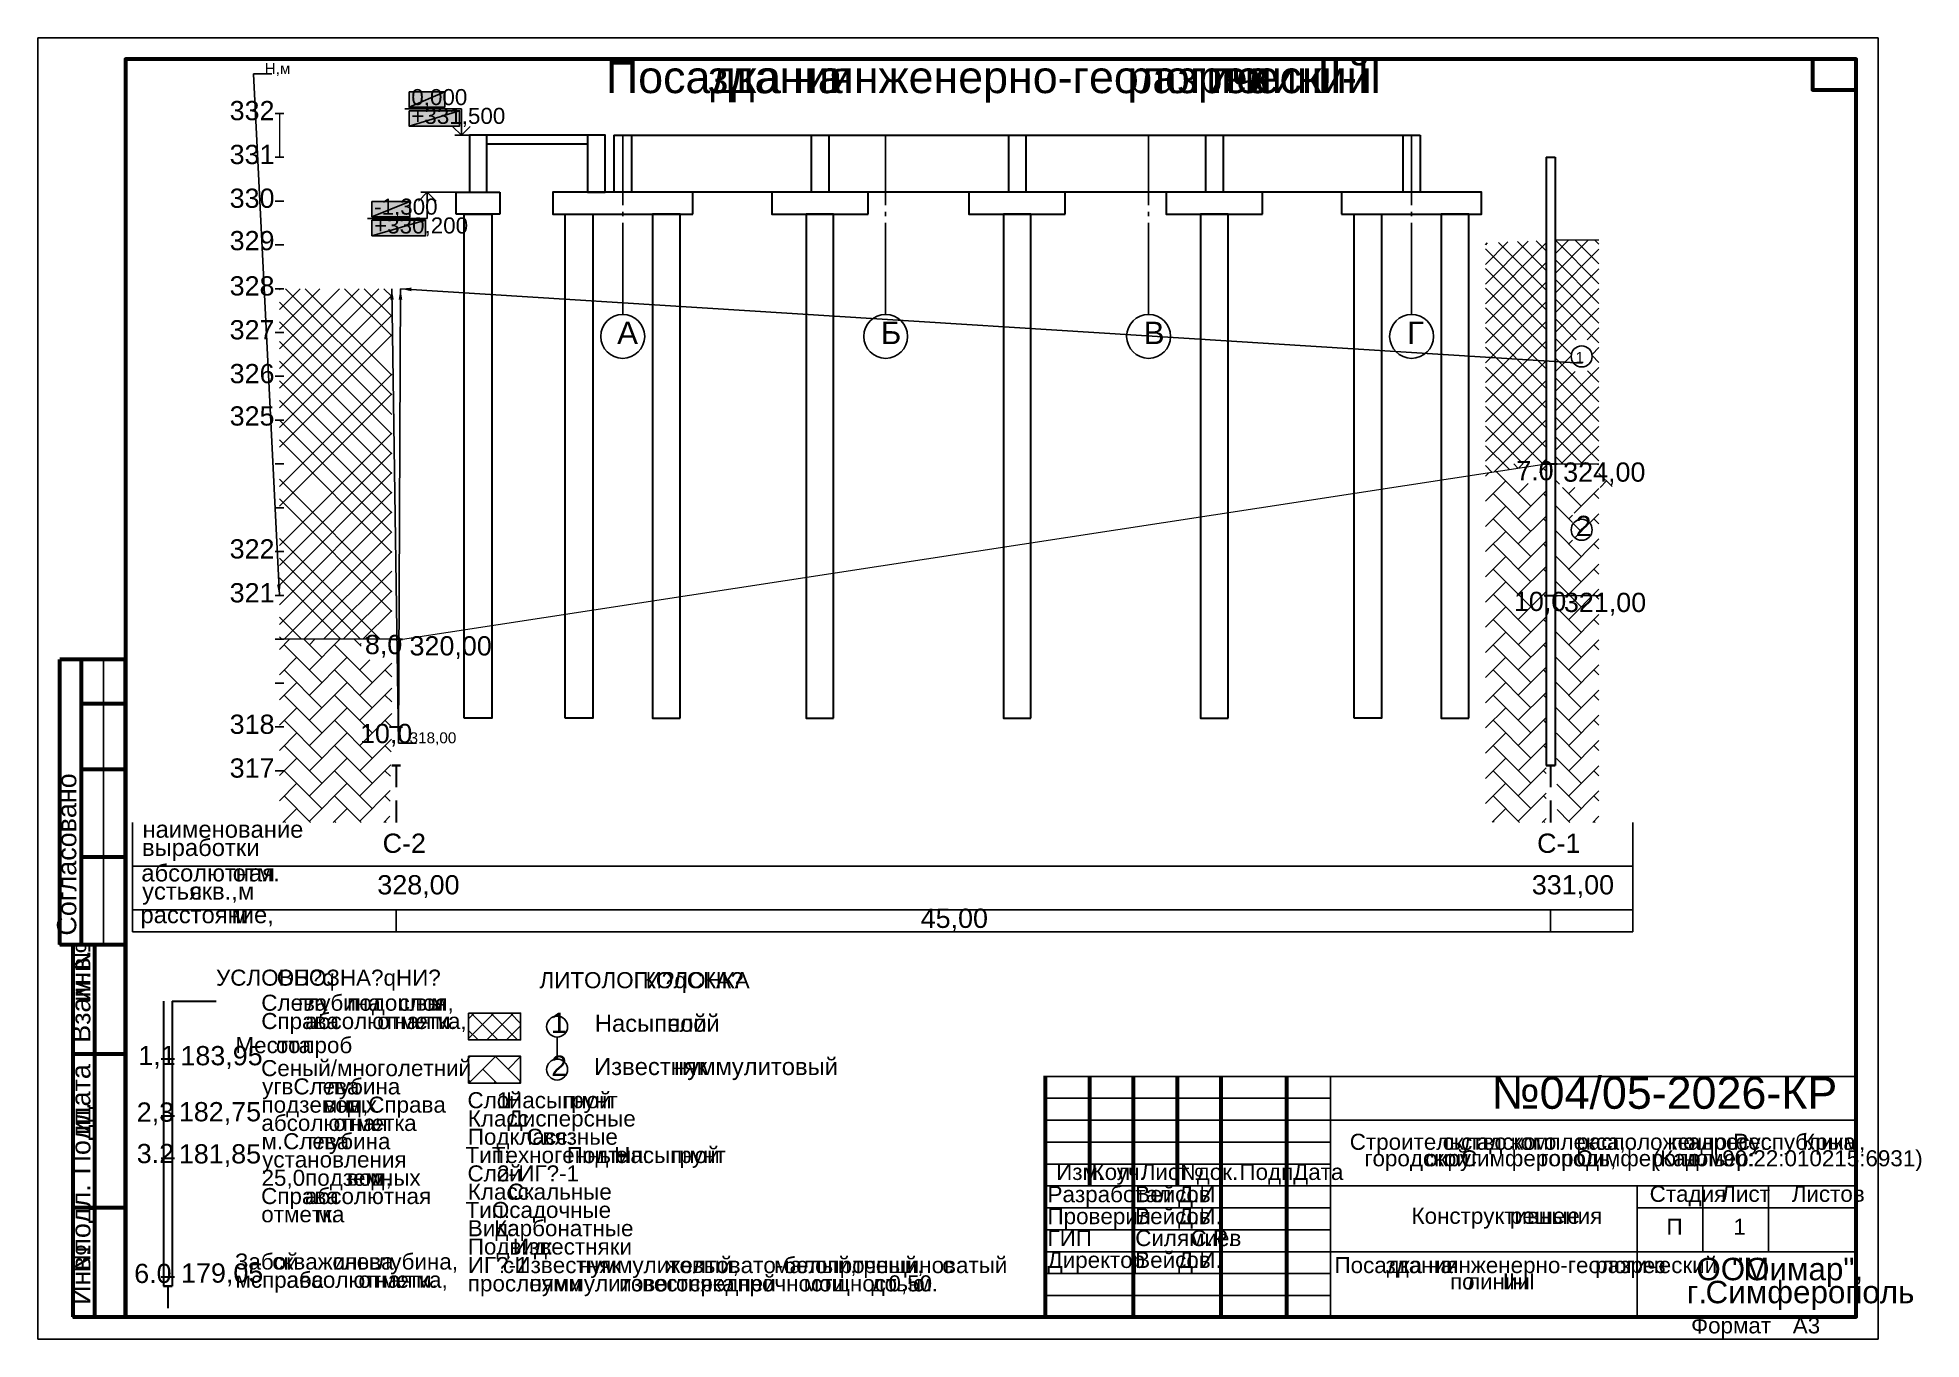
# Model space of a CAD drawing. Extents: x 0 to 430, y 0 to 297.
import ezdxf

# ---------------------------------------------------------------- set-up
doc = ezdxf.new("R2010")
doc.units = 0
for name, color, linetype in [('PDF_ВЫНОСКИ', 7, 'Continuous'), ('TEY_REVIEW_AXIS', 7, 'Continuous'), ('TEY_REVIEW_LEADER', 7, 'Continuous')]:
    doc.layers.add(name, color=color, linetype=linetype)
doc.styles.add('TEYPDFCAD_TEXT', font='arial.ttf')
doc.dimstyles.new('TEYPDFCAD_SCALE_1', dxfattribs={"dimtxt": 2.5, "dimasz": 2.5, "dimexe": 1.25, "dimexo": 0.75, "dimtad": 1, "dimdsep": 46, "dimtxsty": 'Standard', "dimcen": 0.09, "dimadec": 0, "dimazin": 0, "dimtfac": 1, "dimtofl": 0, "dimtmove": 0, "dimatfit": 3, "dimfxl": 1, "dimarcsym": 0})

# ---------------------------------------------------------------- blocks, each defined once
blk = doc.blocks.new('A3-landscape')
for points in [[(420, 297), (0, 297)], [(0, 297), (0, 0)], [(420, 0), (420, 297)], [(415, 292), (20, 292)], [(20, 292), (20, 5)], [(405, 292), (405, 285)], [(415, 292), (405, 292)], [(415, 5), (415, 292)], [(415, 285), (415, 292)], [(405, 285), (415, 285)], [(5, 90), (5, 155)], [(20, 155), (5, 155)], [(10, 90), (10, 155)], [(15, 90), (15, 155)], [(20, 5), (20, 155)], [(10, 145), (20, 145)], [(10, 130), (20, 130)], [(10, 110), (20, 110)], [(5, 90), (20, 90)], [(8, 5), (8, 90)], [(13, 5), (13, 90)], [(8, 65), (20, 65)], [(230, 60), (415, 60)], [(230, 5), (230, 60)], [(240, 60), (240, 35)], [(250, 60), (250, 5)], [(260, 60), (260, 35)], [(270, 60), (270, 5)], [(285, 60), (285, 5)], [(295, 5), (295, 60)], [(415, 5), (415, 60)], [(230, 55), (295, 55)], [(230, 50), (295, 50)], [(295, 50), (415, 50)], [(230, 45), (295, 45)], [(230, 40), (295, 40)], [(230, 35), (415, 35)], [(365, 35), (365, 5)], [(365, 5), (365, 35)], [(380, 35), (380, 20)], [(395, 35), (395, 20)], [(8, 30), (20, 30)], [(230, 30), (295, 30)], [(365, 30), (415, 30)], [(230, 25), (295, 25)], [(230, 20), (295, 20)], [(295, 20), (415, 20)], [(230, 15), (295, 15)], [(230, 10), (295, 10)], [(20, 5), (8, 5)], [(20, 5), (415, 5)], [(230, 5), (415, 5)], [(0, 0), (420, 0)]]:
    blk.add_lwpolyline(points)

msp = doc.modelspace()

# ---------------------------------------------------------------- hatches: boundary and pattern name
at = {"true_color": 0xffffff}
h = msp.add_hatch(color=0, dxfattribs=at)
h.paths.add_polyline_path([(84.75, 284.63), (92.9, 284.63), (84.75, 281.14)])
h.paths.add_polyline_path([(92.9, 284.63), (84.75, 281.14), (92.9, 281.14)])
h = msp.add_hatch(color=0, dxfattribs=at)
h.paths.add_polyline_path([(84.75, 280.33), (96.29, 280.33), (84.75, 276.82)])
h.paths.add_polyline_path([(96.29, 280.33), (84.75, 276.82), (96.29, 276.82)])
h = msp.add_hatch(color=0, dxfattribs=at)
h.paths.add_polyline_path([(76.26, 259.63), (84.94, 259.63), (76.26, 256.12)])
h.paths.add_polyline_path([(84.94, 259.63), (76.26, 256.12), (84.94, 256.12)])
h = msp.add_hatch(color=0, dxfattribs=at)
h.paths.add_polyline_path([(76.26, 255.33), (88.52, 255.33), (76.26, 251.82)])
h.paths.add_polyline_path([(88.52, 255.33), (76.26, 251.82), (88.52, 251.82)])

# ---------------------------------------------------------------- linework, layer by layer
at = {"lineweight": 25}
for p, q in [((54.17, 279.72), (56.16, 279.72)), ((54.17, 279.72), (56.16, 279.72)), ((102.28, 274.72), (95.19, 274.72)), ((133.5, 274.72), (133.5, 258.78)), ((193.51, 274.72), (193.51, 258.78)), ((253.51, 274.72), (253.51, 258.78)), ((313.52, 274.72), (313.52, 258.78)), ((54.17, 269.73), (56.16, 269.73)), ((54.17, 259.71), (56.16, 259.71)), ((54.17, 259.71), (56.16, 259.71)), ((133.5, 257.28), (133.5, 256.29)), ((133.5, 254.78), (133.5, 238.84)), ((193.51, 257.28), (193.51, 256.29)), ((193.51, 254.78), (193.51, 238.84)), ((253.51, 257.28), (253.51, 256.29)), ((253.51, 254.78), (253.51, 238.84)), ((313.52, 257.28), (313.52, 256.29)), ((313.52, 254.78), (313.52, 238.84)), ((54.17, 249.72), (56.16, 249.72)), ((330.39, 240.79), (340.17, 250.57)), ((330.39, 245.28), (335.49, 250.38)), ((330.39, 249.77), (330.81, 250.19)), ((330.39, 236.3), (344.28, 250.19)), ((344.28, 239.4), (333.37, 250.3)), ((344.28, 243.88), (337.69, 250.49)), ((344.28, 248.37), (341.99, 250.66)), ((346.29, 247.69), (349.42, 250.85)), ((346.29, 243.21), (353.91, 250.85)), ((356.28, 240.86), (346.31, 250.85)), ((356.28, 245.36), (350.8, 250.85)), ((356.28, 249.85), (355.28, 250.85)), ((344.28, 234.91), (330.39, 248.79)), ((330.39, 231.8), (344.28, 245.7)), ((346.29, 238.72), (356.28, 248.73)), ((356.28, 236.37), (346.29, 246.38)), ((344.28, 230.42), (330.39, 244.31)), ((330.39, 227.31), (344.28, 241.22)), ((346.29, 234.23), (356.28, 244.22)), ((356.28, 231.88), (346.29, 241.89)), ((54.17, 239.71), (56.16, 239.71)), ((54.17, 239.71), (56.16, 239.71)), ((55.16, 239.48), (55.41, 239.71)), ((55.16, 234.97), (59.9, 239.71)), ((55.16, 230.48), (64.39, 239.71)), ((55.16, 226), (68.88, 239.71)), ((80.81, 233.45), (74.53, 239.71)), ((80.81, 237.93), (79.02, 239.71)), ((133.5, 238.84), (133.5, 233.83)), ((193.51, 238.84), (193.51, 233.83)), ((253.51, 238.84), (253.51, 233.83)), ((313.52, 238.84), (313.52, 233.83)), ((344.28, 225.93), (330.39, 239.82)), ((330.39, 222.82), (344.28, 236.73)), ((346.29, 229.74), (356.28, 239.73)), ((356.28, 227.39), (346.29, 237.41)), ((344.28, 221.42), (330.39, 235.33)), ((330.39, 218.33), (344.28, 232.22)), ((346.29, 225.26), (356.28, 235.25)), ((351.13, 228.05), (346.29, 232.9)), ((54.17, 229.72), (56.16, 229.72)), ((344.28, 216.94), (330.39, 230.84)), ((349.99, 224.71), (346.29, 228.41)), ((353.57, 228.05), (356.28, 230.76)), ((344.28, 212.45), (330.39, 226.36)), ((346.29, 220.75), (349.95, 224.43)), ((354.71, 224.68), (356.28, 226.27)), ((356.28, 222.91), (354.73, 224.45)), ((54.17, 219.73), (56.16, 219.73)), ((54.17, 219.73), (56.16, 219.73)), ((344.28, 207.96), (330.39, 221.85)), ((346.29, 216.26), (350.86, 220.85)), ((356.28, 218.42), (353.69, 221)), ((344.28, 203.48), (330.39, 217.36)), ((330.39, 200.36), (344.28, 214.27)), ((346.27, 202.8), (356.28, 212.79)), ((54.17, 209.72), (56.16, 209.72)), ((356.28, 200.45), (346.27, 210.46)), ((335.85, 198.44), (330.39, 203.9)), ((352.53, 199.73), (346.27, 205.97)), ((352.19, 199.73), (356.28, 203.81)), ((54.17, 199.73), (56.16, 199.73)), ((337.88, 198.73), (336.85, 199.75)), ((342.73, 197.82), (344.28, 199.35)), ((343.01, 199.52), (344.28, 200.79)), ((344.28, 198.08), (343.64, 198.71)), ((348.55, 199.56), (348.38, 199.73)), ((350.22, 199.56), (350.39, 199.73)), ((355.98, 199.56), (356.13, 199.73)), ((330.39, 196.96), (331.13, 197.7)), ((330.39, 191.22), (335.03, 195.86)), ((337.88, 192.98), (340.17, 195.26)), ((337.88, 187.22), (344.28, 193.61)), ((347.28, 195.09), (346.27, 196.09)), ((346.27, 195.6), (346.52, 195.86)), ((352.26, 190.1), (347.98, 194.37)), ((349.4, 192.98), (350.8, 194.37)), ((350.67, 188.51), (356.28, 194.12)), ((359.28, 194.56), (356.28, 197.57)), ((356.55, 194.37), (358.01, 195.86)), ((54.17, 189.72), (56.16, 189.72)), ((54.17, 189.72), (56.16, 189.72)), ((330.39, 185.46), (335.03, 190.1)), ((344.28, 192.34), (343.64, 192.98)), ((350.22, 186.39), (346.27, 190.33)), ((346.27, 189.87), (346.52, 190.1)), ((356.28, 191.83), (355.13, 192.98)), ((340.76, 178.6), (332.15, 187.22)), ((337.88, 181.48), (344.28, 187.85)), ((344.28, 186.58), (343.64, 187.22)), ((349.4, 187.22), (350.22, 188.07)), ((352.26, 184.34), (350.44, 186.18)), ((350.8, 182.88), (354.16, 186.27)), ((354.2, 186.29), (356.28, 188.36)), ((356.28, 186.08), (355.13, 187.22)), ((330.39, 179.73), (335.03, 184.34)), ((340.76, 172.85), (332.15, 181.48)), ((337.88, 175.73), (344.28, 182.12)), ((344.28, 180.85), (343.64, 181.48)), ((352.26, 178.6), (346.27, 184.59)), ((346.27, 184.11), (346.52, 184.34)), ((349.4, 175.73), (356.28, 182.63)), ((349.4, 181.48), (350.22, 182.31)), ((356.28, 180.34), (355.13, 181.48)), ((54.17, 179.73), (56.16, 179.73)), ((54.17, 179.73), (56.16, 179.73)), ((330.39, 173.97), (335.03, 178.6)), ((337.88, 169.99), (344.28, 176.36)), ((352.26, 172.85), (346.27, 178.84)), ((346.27, 178.35), (346.52, 178.6)), ((349.4, 169.99), (356.28, 176.87)), ((330.39, 168.21), (335.03, 172.85)), ((340.76, 167.11), (332.15, 175.73)), ((344.28, 175.09), (343.64, 175.73)), ((352.26, 167.11), (346.27, 173.1)), ((346.27, 172.61), (346.52, 172.85)), ((356.28, 174.58), (355.13, 175.73)), ((54.17, 169.71), (56.16, 169.71)), ((337.88, 164.23), (344.28, 170.6)), ((344.28, 169.35), (343.64, 169.99)), ((349.4, 164.23), (356.28, 171.13)), ((356.28, 168.85), (355.13, 169.99)), ((330.39, 162.48), (335.03, 167.11)), ((337.88, 158.5), (344.28, 164.87)), ((344.28, 163.6), (343.64, 164.23)), ((352.26, 161.35), (346.29, 167.32)), ((346.31, 166.9), (346.52, 167.11)), ((349.4, 158.5), (356.28, 165.38)), ((356.28, 163.09), (355.13, 164.23)), ((55.16, 157.37), (57.49, 159.72)), ((62, 158.5), (63.25, 159.72)), ((73.81, 158.18), (72.26, 159.72)), ((74.74, 159.72), (75.21, 160.19)), ((330.39, 156.72), (335.03, 161.35)), ((337.88, 152.74), (344.28, 159.11)), ((352.26, 155.62), (346.35, 161.52)), ((346.35, 161.21), (346.52, 161.35)), ((349.4, 152.74), (356.28, 159.64)), ((55.16, 151.64), (59.14, 155.62)), ((64.88, 149.86), (56.26, 158.5)), ((73.51, 158.5), (73.81, 158.79)), ((73.51, 152.74), (75.78, 155.02)), ((80.79, 156.93), (80.24, 157.48)), ((330.39, 150.98), (335.03, 155.62)), ((344.28, 157.86), (343.64, 158.5)), ((352.26, 149.86), (346.41, 155.72)), ((346.41, 155.51), (346.52, 155.62)), ((356.28, 157.33), (355.13, 158.5)), ((64.88, 144.12), (56.26, 152.74)), ((80.79, 151.19), (79.25, 152.74)), ((340.76, 144.12), (332.15, 152.74)), ((337.88, 146.98), (344.28, 153.37)), ((344.28, 152.1), (343.64, 152.74)), ((349.4, 146.98), (356.28, 153.88)), ((356.28, 151.6), (355.13, 152.74)), ((54.17, 149.71), (56.16, 149.71)), ((54.17, 149.71), (56.16, 149.71)), ((55.16, 145.88), (59.14, 149.86)), ((64.88, 138.37), (56.26, 146.98)), ((76.37, 138.37), (67.75, 146.98)), ((80.79, 145.44), (79.25, 146.98)), ((330.39, 145.22), (335.03, 149.86)), ((340.76, 138.37), (332.15, 146.98)), ((337.88, 141.25), (344.28, 147.62)), ((344.28, 146.37), (343.64, 146.98)), ((352.26, 144.12), (346.46, 149.92)), ((346.46, 149.82), (346.52, 149.86)), ((349.4, 141.25), (356.28, 148.15)), ((356.28, 145.84), (355.13, 146.98)), ((55.16, 140.14), (59.14, 144.12)), ((330.39, 139.49), (335.03, 144.12)), ((337.88, 135.49), (344.28, 141.88)), ((352.26, 138.37), (346.52, 144.1)), ((349.4, 135.49), (356.28, 142.39)), ((54.17, 139.72), (56.16, 139.72)), ((54.17, 139.72), (56.16, 139.72)), ((55.16, 134.39), (59.14, 138.37)), ((64.88, 132.63), (56.26, 141.25)), ((80.79, 139.7), (79.25, 141.25)), ((330.39, 133.73), (335.03, 138.37)), ((340.76, 132.63), (332.15, 141.25)), ((344.28, 140.61), (343.64, 141.25)), ((352.26, 132.63), (346.58, 138.3)), ((356.28, 140.1), (355.13, 141.25)), ((64.88, 126.87), (56.26, 135.49)), ((80.67, 134.07), (79.25, 135.49)), ((340.76, 126.87), (332.15, 135.49)), ((337.88, 129.75), (344.28, 136.12)), ((344.28, 134.87), (343.64, 135.49)), ((349.4, 129.75), (356.28, 136.63)), ((356.28, 134.34), (355.13, 135.49)), ((54.17, 129.71), (56.16, 129.71)), ((54.17, 129.71), (56.16, 129.71)), ((55.16, 128.65), (59.14, 132.63)), ((64.88, 121.12), (56.26, 129.75)), ((80.54, 128.46), (79.25, 129.75)), ((330.39, 127.99), (335.03, 132.63)), ((340.76, 121.12), (332.15, 129.75)), ((337.88, 123.99), (344.28, 130.37)), ((344.28, 129.12), (343.64, 129.75)), ((352.26, 126.87), (346.63, 132.5)), ((349.4, 123.99), (356.28, 130.89)), ((356.28, 128.61), (355.13, 129.75)), ((55.16, 122.89), (59.14, 126.87)), ((73.51, 118.26), (80.45, 125.22)), ((330.39, 122.24), (335.03, 126.87)), ((352.26, 121.12), (346.69, 126.7)), ((349.4, 118.26), (356.28, 125.14)), ((55.96, 117.96), (59.14, 121.12)), ((67.46, 117.96), (70.63, 121.12)), ((73.79, 117.96), (67.75, 123.99)), ((80.41, 122.83), (79.25, 123.99)), ((331.91, 118), (335.03, 121.12)), ((338.18, 117.96), (332.15, 123.99)), ((337.88, 118.26), (344.28, 124.63)), ((344.28, 123.38), (343.64, 123.99)), ((345.27, 122.96), (345.27, 117.96)), ((349.67, 117.96), (346.75, 120.88)), ((356.28, 122.85), (355.13, 123.99)), ((56.54, 117.96), (56.26, 118.26)), ((68.05, 117.96), (67.75, 118.26)), ((78.97, 117.96), (80.33, 119.34)), ((79.54, 117.96), (79.25, 118.26)), ((332.38, 118), (332.15, 118.26)), ((343.3, 117.92), (344.28, 118.87)), ((343.98, 117.9), (343.64, 118.26)), ((354.86, 117.96), (356.28, 119.4)), ((355.43, 117.96), (355.13, 118.26)), ((81.81, 97.96), (81.81, 92.96)), ((345.27, 97.96), (345.27, 92.96)), ((98.34, 73.15), (99.61, 74.42)), ((98.34, 68.64), (104.1, 74.42)), ((105.01, 68.3), (98.89, 74.42)), ((102.47, 68.3), (108.58, 74.42)), ((109.5, 68.3), (103.38, 74.42)), ((110.19, 72.09), (107.87, 74.42)), ((100.52, 68.3), (98.34, 70.48)), ((106.96, 68.3), (110.19, 71.54)), ((118.53, 68.96), (118.53, 63.94)), ((98.34, 64.18), (98.76, 64.6)), ((98.4, 58.48), (104.48, 64.56)), ((98.72, 64.56), (98.68, 64.6)), ((110.19, 58.82), (104.44, 64.6)), ((107.34, 61.68), (110.19, 64.56)), ((110.19, 64.58), (110.17, 64.6)), ((104.8, 58.48), (101.6, 61.68)), ((98.72, 58.82), (98.34, 59.2)), ((104.14, 58.48), (104.48, 58.82)), ((109.9, 58.48), (110.19, 58.8))]:
    msp.add_line(p, q, dxfattribs=at)
at = {"lineweight": 5}
for p, q in [((55.16, 279.72), (55.16, 269.73)), ((95.5, 261.73), (105.49, 261.73)), ((346.29, 250.85), (356.28, 250.85))]:
    msp.add_line(p, q, dxfattribs=at)
at = {"color": 0, "lineweight": 0, "true_color": 0xffffff}
for p, q in [((84.75, 281.14), (92.9, 281.14)), ((84.75, 276.82), (96.29, 276.82)), ((76.26, 256.12), (84.94, 256.12)), ((76.26, 251.82), (88.52, 251.82))]:
    msp.add_line(p, q, dxfattribs=at)
at = {"color": 7, "lineweight": 25}
for p, q in [((94.7, 276.73), (96.69, 274.72)), ((96.69, 274.72), (98.7, 276.73)), ((88.92, 261.73), (86.93, 259.71)), ((95.5, 261.73), (87.42, 261.73)), ((90.93, 259.71), (88.92, 261.73))]:
    msp.add_line(p, q, dxfattribs=at)
at = {"lineweight": 30}
for p, q in [((135.51, 274.72), (135.51, 261.73)), ((176.51, 274.72), (176.51, 261.73)), ((180.51, 274.72), (180.51, 261.73)), ((221.51, 274.72), (221.51, 261.73)), ((225.51, 274.72), (225.51, 261.73)), ((266.51, 274.72), (266.51, 261.73)), ((270.51, 274.72), (270.51, 261.73)), ((311.53, 274.72), (311.53, 261.73)), ((95.5, 256.73), (95.5, 261.73)), ((95.5, 261.73), (105.49, 261.73)), ((105.49, 261.73), (105.49, 256.73)), ((105.49, 256.73), (95.5, 256.73)), ((80.31, 139.72), (83.29, 139.72)), ((80.79, 130.96), (82.8, 130.96)), ((82.8, 130.96), (80.79, 130.96)), ((81.79, 130.96), (81.79, 125.96)), ((344.28, 130.96), (346.27, 130.96)), ((346.27, 130.96), (344.28, 130.96)), ((345.27, 130.96), (345.27, 125.96)), ((81.81, 122.96), (81.81, 117.96)), ((345.27, 122.96), (345.27, 117.96)), ((28.19, 64.03), (31.2, 64.03)), ((28.19, 50.99), (31.2, 50.99)), ((28.19, 41.34), (31.2, 41.34)), ((28.19, 14.25), (31.2, 14.25)), ((28.68, 12.11), (30.69, 12.11)), ((30.69, 12.11), (28.68, 12.11)), ((29.7, 12.11), (29.7, 7.11))]:
    msp.add_line(p, q, dxfattribs=at)
at = {"lineweight": 60}
for p, q in [((10.01, 145.1), (20.02, 145.1)), ((10.01, 130.11), (20.02, 130.11)), ((8.02, 30.1), (20.02, 30.1))]:
    msp.add_line(p, q, dxfattribs=at)
for points in [[(20.02, 5.1), (415.01, 5.1), (415.01, 292.1), (20.02, 292.1)], [(415.01, 285.09), (415.01, 292.1), (405, 292.1), (405, 285.09)]]:
    msp.add_lwpolyline(points, close=True, dxfattribs=at)
at = {"color": 0, "true_color": 0xffffff}
for points in [[(84.75, 284.63), (92.9, 284.63), (84.75, 281.14)], [(92.9, 284.63), (84.75, 281.14), (92.9, 281.14)], [(84.75, 280.33), (96.29, 280.33), (84.75, 276.82)], [(96.29, 280.33), (84.75, 276.82), (96.29, 276.82)], [(76.26, 259.63), (84.94, 259.63), (76.26, 256.12)], [(84.94, 259.63), (76.26, 256.12), (84.94, 256.12)], [(76.26, 255.33), (88.52, 255.33), (76.26, 251.82)], [(88.52, 255.33), (76.26, 251.82), (88.52, 251.82)]]:
    msp.add_lwpolyline(points, close=True, dxfattribs=at)
at = {"lineweight": 30}
for points in [[(102.51, 261.73), (102.51, 274.72), (98.51, 274.72), (98.51, 261.73)], [(129.5, 261.73), (129.5, 274.72), (125.5, 274.72), (125.5, 261.73)], [(149.5, 256.73), (149.5, 261.73), (117.56, 261.73), (117.56, 256.73)], [(189.51, 256.73), (189.51, 261.73), (167.51, 261.73), (167.51, 256.73)], [(234.51, 256.73), (234.51, 261.73), (212.51, 261.73), (212.51, 256.73)], [(279.51, 256.73), (279.51, 261.73), (257.51, 261.73), (257.51, 256.73)], [(297.56, 256.73), (329.52, 256.73), (329.52, 261.73), (297.56, 261.73)], [(97.35, 141.71), (97.35, 256.73), (103.65, 256.73), (103.65, 141.71)], [(120.4, 141.71), (120.4, 256.73), (126.7, 256.73), (126.7, 141.71)], [(146.6, 141.71), (146.6, 256.73), (140.31, 256.73), (140.31, 141.71)], [(181.65, 141.71), (181.65, 256.73), (175.37, 256.73), (175.37, 141.71)], [(226.65, 141.71), (226.65, 256.73), (220.37, 256.73), (220.37, 141.71)], [(271.65, 141.71), (271.65, 256.73), (265.37, 256.73), (265.37, 141.71)], [(300.4, 141.71), (300.4, 256.73), (306.7, 256.73), (306.7, 141.71)], [(326.62, 141.71), (326.62, 256.73), (320.32, 256.73), (320.32, 141.71)]]:
    msp.add_lwpolyline(points, close=True, dxfattribs=at)
at = {"lineweight": 25}
for points in [[(98.34, 74.42), (110.19, 74.42), (110.19, 68.3), (98.34, 68.3)], [(98.34, 64.6), (110.19, 64.6), (110.19, 58.48), (98.34, 58.48)]]:
    msp.add_lwpolyline(points, close=True, dxfattribs=at)
for centre, radius in [((133.51, 228.84), 5.01), ((193.52, 228.84), 5.01), ((253.52, 228.84), 5.01), ((313.53, 228.84), 5.01), ((352.35, 224.27), 2.4), ((352.35, 184.71), 2.4), ((118.54, 71.36), 2.4), ((118.54, 61.56), 2.4)]:
    msp.add_circle(centre, radius, dxfattribs=at)
at = {"layer": 'TEY_REVIEW_AXIS', "lineweight": 25}
for p, q in [((0.02, 0.11), (0.02, 296.97)), ((55.16, 221.51), (73.36, 239.71)), ((55.16, 217.02), (77.87, 239.71)), ((55.16, 212.53), (80.81, 238.19)), ((80.81, 210.99), (55.16, 236.64)), ((80.81, 215.48), (56.58, 239.71)), ((80.81, 219.96), (61.07, 239.71)), ((55.16, 208.03), (80.81, 233.68)), ((80.81, 206.5), (55.16, 232.16)), ((55.16, 203.54), (80.81, 229.19)), ((80.81, 202.01), (55.16, 227.67)), ((80.81, 197.53), (55.16, 223.18)), ((55.16, 194.56), (80.81, 220.22)), ((80.81, 193.04), (55.16, 218.67)), ((55.16, 190.08), (80.81, 215.73)), ((80.81, 188.55), (55.16, 214.19)), ((80.79, 184.07), (55.16, 209.7)), ((55.16, 181.1), (80.81, 206.73)), ((80.79, 179.56), (55.16, 205.21)), ((55.16, 176.59), (80.81, 202.25)), ((55.16, 172.11), (80.81, 197.76)), ((80.79, 170.58), (55.16, 196.24)), ((55.16, 167.62), (80.81, 193.27)), ((80.79, 166.09), (55.16, 191.75)), ((55.16, 163.13), (80.81, 188.79)), ((78.19, 159.72), (55.16, 182.75)), ((56.24, 159.72), (80.79, 184.28)), ((73.7, 159.72), (55.16, 178.27)), ((60.73, 159.72), (80.79, 179.79)), ((65.21, 159.72), (80.79, 175.3)), ((15.03, 90.11), (15.03, 155.11)), ((364.05, 117.96), (364.05, 92.96))]:
    msp.add_line(p, q, dxfattribs=at)
at = {"layer": 'TEY_REVIEW_AXIS', "lineweight": 30}
for p, q in [((129.5, 274.72), (98.51, 274.72)), ((125.5, 272.73), (102.51, 272.73)), ((131.51, 274.72), (315.53, 274.72)), ((344.28, 269.73), (344.28, 130.96)), ((346.29, 269.73), (346.27, 130.96)), ((315.53, 261.73), (131.51, 261.73)), ((28.7, 77.13), (28.68, 12.11)), ((30.71, 77.13), (30.69, 12.11))]:
    msp.add_line(p, q, dxfattribs=at)
at = {"layer": 'TEY_REVIEW_AXIS', "lineweight": 5}
for p, q in [((83.29, 159.72), (344.28, 199.73)), ((80.31, 159.72), (55.16, 159.72))]:
    msp.add_line(p, q, dxfattribs=at)
at = {"layer": 'TEY_REVIEW_AXIS', "lineweight": 60}
for p, q in [((5.02, 90.11), (5.02, 155.11)), ((10.01, 90.11), (10.01, 155.11)), ((20.02, 5.1), (20.02, 155.11)), ((8.02, 90.11), (8.02, 5.1)), ((13.02, 5.1), (13.02, 90.11)), ((230.02, 5.1), (230.02, 60.11)), ((240.01, 60.11), (240.01, 35.12)), ((250.02, 60.11), (250.02, 5.1)), ((260.01, 60.11), (260.01, 35.12)), ((270.02, 60.11), (270.02, 5.1)), ((285.01, 60.11), (285.01, 5.1))]:
    msp.add_line(p, q, dxfattribs=at)
at = {"layer": 'TEY_REVIEW_AXIS', "color": 7, "lineweight": 25}
for p, q in [((21.61, 117.96), (21.61, 92.96)), ((21.61, 107.97), (364.05, 107.97)), ((21.61, 97.96), (364.05, 97.96)), ((21.61, 92.96), (364.05, 92.96))]:
    msp.add_line(p, q, dxfattribs=at)
at = {"layer": 'TEY_REVIEW_LEADER', "color": 7, "lineweight": 25}
for p, q in [((96.69, 280.73), (83.76, 280.73)), ((88.92, 261.73), (88.92, 255.71)), ((88.92, 255.71), (75.27, 255.71))]:
    msp.add_line(p, q, dxfattribs=at)
at = {"layer": 'TEY_REVIEW_LEADER', "lineweight": 25}
for p, q in [((96.69, 274.72), (96.69, 280.73)), ((80.81, 228.96), (70.04, 239.71)), ((330.39, 213.85), (344.28, 227.73)), ((356.28, 213.91), (346.29, 223.92)), ((330.39, 209.36), (344.28, 223.24)), ((346.27, 211.77), (356.28, 221.78)), ((356.28, 209.42), (346.29, 219.43)), ((330.39, 204.87), (344.28, 218.76)), ((346.27, 207.29), (356.28, 217.3)), ((356.28, 204.94), (346.29, 214.95)), ((343.64, 199.62), (330.39, 212.87)), ((339.01, 199.75), (330.39, 208.39)), ((332.4, 197.91), (344.28, 209.78)), ((347.68, 199.73), (356.28, 208.3)), ((338.75, 199.75), (344.28, 205.27)), ((331.96, 197.82), (330.39, 199.41)), ((340.76, 190.1), (332.89, 197.97)), ((337.93, 198.75), (338.92, 199.75)), ((348.02, 199.73), (346.27, 201.49)), ((340.76, 184.34), (332.15, 192.98)), ((69.21, 159.72), (55.16, 173.78)), ((69.7, 159.72), (80.79, 170.81)), ((340.76, 161.35), (332.15, 169.99)), ((60.24, 159.72), (55.16, 164.8)), ((74.19, 159.72), (80.79, 166.33)), ((340.76, 155.62), (332.15, 164.23)), ((54.17, 159.72), (56.16, 159.72)), ((54.17, 159.72), (56.16, 159.72)), ((55.75, 159.72), (55.16, 160.32)), ((64.88, 155.62), (60.77, 159.72)), ((62, 152.74), (68.98, 159.72)), ((80.24, 159.49), (80.48, 159.72)), ((62, 146.98), (70.63, 155.62)), ((76.37, 149.86), (67.75, 158.5)), ((340.76, 149.86), (332.15, 158.5)), ((76.37, 144.12), (67.75, 152.74)), ((73.51, 146.98), (80.79, 154.28)), ((62, 141.25), (70.63, 149.86)), ((73.51, 141.25), (80.79, 148.55)), ((62, 135.49), (70.63, 144.12)), ((73.51, 135.49), (80.79, 142.79)), ((62, 129.75), (70.63, 138.37)), ((76.37, 132.63), (67.75, 141.25)), ((76.37, 126.87), (67.75, 135.49)), ((73.51, 129.75), (80.73, 136.97)), ((62, 123.99), (70.63, 132.63)), ((76.37, 121.12), (67.75, 129.75)), ((73.51, 123.99), (80.6, 131.09)), ((62, 118.26), (70.63, 126.87)), ((62.29, 117.96), (56.26, 123.99))]:
    msp.add_line(p, q, dxfattribs=at)
at = {"layer": 'TEY_REVIEW_LEADER', "lineweight": 30}
for p, q in [((131.51, 274.72), (131.51, 261.73)), ((315.53, 274.72), (315.53, 261.73)), ((344.28, 269.73), (346.29, 269.73)), ((343.77, 199.73), (346.77, 199.73)), ((343.77, 169.71), (346.77, 169.71)), ((80.31, 159.72), (83.29, 159.72)), ((30.71, 77.13), (40.75, 77.13))]:
    msp.add_line(p, q, dxfattribs=at)
at = {"layer": 'TEY_REVIEW_LEADER', "lineweight": 5}
for p, q in [((346.27, 199.73), (356.28, 199.73)), ((346.77, 169.71), (356.79, 169.71))]:
    msp.add_line(p, q, dxfattribs=at)
at = {"layer": 'TEY_REVIEW_LEADER', "lineweight": 60}
for p, q in [((20.02, 155.11), (5.02, 155.11)), ((10.01, 110.11), (20.02, 110.11)), ((5.02, 90.11), (20.02, 90.11)), ((8.02, 65.11), (20.02, 65.11)), ((8.02, 5.1), (20.02, 5.1))]:
    msp.add_line(p, q, dxfattribs=at)

# ---------------------------------------------------------------- block references
msp.add_blockref('A3-landscape', (0, 0))

# ---------------------------------------------------------------- texts
at = {"color": 7, "style": 'TEYPDFCAD_TEXT'}
for s, height, p in [('здания', 7.32, (152.94, 284.35)), ('на', 7.32, (172.37, 284.35)), ('инженерно-геологический', 7.3201, (180.54, 284.35)), ('разрез', 7.32, (248.69, 284.35)), ('по', 7.32, (267.94, 284.35)), ('линии', 7.32, (275.68, 284.35)), ('+331,500', 3.658, (85.26, 277.33)), ('331', 4.392, (43.81, 268.16)), ('330', 4.392, (43.81, 258.17)), ('329', 4.392, (43.81, 248.5)), ('А', 5.12, (132.23, 227.08)), ('Б', 5.12, (192.38, 227.08)), ('В', 5.12, (252.39, 227.08)), ('Г', 5.12, (312.5, 227.08)), ('2', 4.65, (350.96, 183.26)), ('318', 4.392, (43.81, 138.15)), ('317', 4.392, (43.81, 128.16)), ('С-2', 4.392, (78.72, 111)), ('абсолютная', 3.881, (23.66, 104.48)), ('отм.', 3.881, (44.5, 104.48)), ('устья', 3.881, (23.83, 100.33)), ('скв.,м', 3.881, (34.71, 100.33)), ('328,00', 4.392, (77.51, 101.52)), ('м', 3.88, (44.31, 94.95)), ('45,00', 4.392, (201.51, 93.87)), ('ОБОЗНА\x83qНИ\x8b', 3.6618, (54.57, 80.69)), ('ЛИТОЛОГИ\x83qСКА\x8b', 3.6618, (114.53, 80.12)), ('КОЛОНКА', 3.662, (138.1, 80.12)), ('Слева', 3.662, (51.03, 74.97)), ('глубина', 3.662, (59.4, 74.97)), ('подошвы', 3.662, (70.63, 74.97)), ('слоя,', 3.662, (82.36, 74.97)), ('м', 3.66, (89.8, 74.97)), ('Справа', 3.662, (51.03, 70.8)), ('абсолютная', 3.662, (61.05, 70.8)), ('отметка,', 3.662, (77.49, 70.8)), ('м.', 3.662, (90.68, 70.8)), ('1', 4.66, (117.14, 69.91)), ('Насыпной', 3.884, (127.15, 70.17)), ('слой', 3.884, (143.73, 70.17)), ('Место', 3.662, (45.13, 65.3)), ('проб', 3.662, (60.4, 65.3)), ('183,95', 4.392, (32.58, 62.53)), ('ота', 3.662, (54.35, 65.3)), ('2', 4.66, (117.18, 60.09)), ('нуммулитовый', 3.8841, (145.24, 60.3)), ('Сеный/многолетний', 3.6618, (50.99, 60.05)), ('Известняк', 3.884, (126.98, 60.3)), ('№04/05-2026-КР', 7.3201, (331.79, 52.6)), ('угвСлева', 3.662, (51.22, 55.88)), ('глубина', 3.662, (63.88, 55.88)), ('Слой', 3.662, (98.09, 52.73)), ('1', 3.66, (104.81, 52.73)), ('Насыпной', 3.662, (106.9, 52.73)), ('2,3', 4.392, (22.61, 49.66)), ('182,75', 4.392, (32.22, 49.74)), ('подземных', 3.662, (51.08, 51.71)), ('вод', 3.662, (65.21, 51.71)), ('м,Справа', 3.662, (70.51, 51.71)), ('Класс:', 3.662, (98.17, 48.56)), ('Дисперсные', 3.662, (107.25, 48.56)), ('грунт', 3.662, (119.91, 52.73)), ('абсолютная', 3.662, (51.05, 47.54)), ('отметка', 3.662, (67.5, 47.54)), ('Подкласс:', 3.662, (98.17, 44.39)), ('Связные', 3.662, (111.53, 44.39)), ('3.2', 4.392, (22.61, 40.2)), ('181,85', 4.392, (32.22, 40.13)), ('м.Слева', 3.662, (51.08, 43.37)), ('глубина', 3.662, (61.65, 43.37)), ('Тип:', 3.662, (97.64, 40.22)), ('Техногенные', 3.6618, (103.64, 40.22)), ('Подтип:', 3.662, (120.73, 40.22)), ('Насыпной', 3.662, (131.56, 40.22)), ('грунт', 3.662, (144.57, 40.22)), ('городской', 3.658, (302.75, 39.48)), ('складского', 3.658, (320.63, 43.24)), ('Симферополь,', 3.6583, (324.78, 39.48)), ('комплекса,', 3.658, (336.15, 43.24)), ('Симферополь', 3.6583, (351.11, 39.48)), ('расположенного', 3.6583, (351.13, 43.24)), ('(Кад.', 3.658, (368.56, 39.48)), ('по', 3.658, (372.73, 43.24)), ('адресу:', 3.658, (376.6, 43.24)), ('90:22:010215:6931)', 3.6583, (384.43, 39.48)), ('Республика', 3.658, (386.93, 43.24)), ('установления', 3.6618, (51.22, 39.2)), ('25,0подземных', 3.6618, (51.08, 35.03)), ('Слой', 3.662, (98.09, 36.03)), ('2', 3.66, (104.81, 36.03)), ('ИГ\x89-1', 3.662, (109.69, 36.03)), ('уч.', 3.658, (246.25, 36.36)), ('Лист', 3.658, (251.71, 36.36)), ('док.', 3.658, (264.5, 36.36)), ('Подп.', 3.658, (274.26, 36.36)), ('округ', 3.658, (316.62, 39.48)), ('город', 3.658, (342.95, 39.48)), ('номер:', 3.658, (375.57, 39.48)), ('Справа', 3.662, (50.99, 30.86)), ('абсолютная', 3.662, (61, 30.86)), ('вод', 3.662, (70.57, 35.03)), ('м,', 3.662, (75.87, 35.03)), ('Класс:', 3.662, (98.17, 31.86)), ('Скальные', 3.662, (107.25, 31.86)), ('-', 3.66, (107.43, 36.03)), ('Разработал', 3.658, (230.46, 31.28)), ('Вейсов', 3.658, (250.47, 31.28)), ('Д.И', 3.658, (260.23, 31.28)), ('Стадия', 3.658, (367.86, 31.37)), ('Лист', 3.658, (384.2, 31.37)), ('Тип:', 3.662, (97.64, 27.69)), ('Осадочные', 3.662, (103.64, 27.69)), ('Вейсов', 3.658, (250.47, 26.27)), ('отметка', 3.662, (51.03, 26.71)), ('м.', 3.662, (63.51, 26.71)), ('Вид:', 3.662, (98.17, 23.52)), ('Карбонатные', 3.6618, (104.17, 23.52)), ('Проверил', 3.658, (230.46, 26.27)), ('Д.И.', 3.658, (260.23, 26.27)), ('Конструктивные', 3.6583, (313.52, 26.35)), ('решения', 3.658, (335.98, 26.35)), ('П', 3.66, (371.71, 23.85)), ('Подвид:', 3.662, (98.17, 19.33)), ('Известняки', 3.662, (108.46, 19.33)), ('ГИП', 3.658, (230.46, 21.27)), ('Силямиев', 3.658, (250.47, 21.27)), ('С.Р.', 3.658, (263.09, 21.27)), ('Забой', 3.662, (45, 15.92)), ('скважины:', 3.662, (53.55, 15.92)), ('слева', 3.662, (67.27, 15.92)), ('глубина,', 3.662, (75.64, 15.92)), ('ИГ\x89-1', 3.662, (98.17, 15.11)), ('ċ', 3.66, (106.15, 15.11)), ('Известняк', 3.662, (108.81, 15.11)), ('нуммулитовый,', 3.6618, (123.31, 15.11)), ('желтовато-белый,', 3.6618, (143.26, 15.11)), ('малопрочный,', 3.6618, (168.06, 15.11)), ('трещиноватый', 3.6618, (186.08, 15.11)), ('с', 3.66, (206.42, 15.11)), ('Директор', 3.658, (230.46, 16.28)), ('Д.И.', 3.658, (260.23, 16.28)), ('здания', 3.658, (307.58, 15.11)), ('на', 3.658, (317.29, 15.11)), ('инженерно-геологический', 3.6583, (321.38, 15.11)), ('разрез', 3.658, (355.45, 15.11)), ('"Мимар",', 5.122, (386.69, 13.48)), ('мсправа', 3.662, (45.13, 11.75)), ('абсолютная', 3.662, (56.75, 11.75)), ('отметка,', 3.662, (73.19, 11.75)), ('м.', 3.662, (86.38, 11.75)), ('прослоями', 3.662, (98.17, 10.94)), ('нуммулитового', 3.6618, (112.22, 10.94)), ('известняка', 3.662, (132.7, 10.94)), ('средней', 3.662, (148.67, 10.94)), ('прочности,', 3.662, (159.68, 10.94)), ('мощностью', 3.662, (174.8, 10.94)), ('до', 3.662, (190.28, 10.94)), ('0,50', 3.662, (194.15, 10.94)), ('м.', 3.662, (200.52, 10.94)), ('по', 3.658, (322.3, 11.37)), ('линии', 3.658, (326.18, 11.37)), ('II-II', 3.658, (334.33, 11.37)), ('Симферополь', 5.1223, (380.62, 8.23)), ('г.', 5.122, (376.36, 8.23)), ('Формат', 3.658, (377.32, 1.35))]:
    msp.add_text(s, height=height, dxfattribs=at).set_placement(p)
for s, height, p in [('№', 4.39, (12.02, 84.12)), ('инв.', 4.392, (12.02, 77.04)), ('Взам.', 4.392, (12.02, 67.67)), ('дата', 4.392, (12.02, 49.57)), ('Подп.', 4.392, (12.02, 37.63)), ('и', 4.39, (12.02, 46.64)), ('подл.', 4.392, (12.02, 19.77)), ('№', 4.39, (12.02, 15.15))]:
    msp.add_text(s, height=height, rotation=90, dxfattribs=at).set_placement(p)
at = {"layer": 'PDF_ВЫНОСКИ', "style": 'TEYPDFCAD_TEXT'}
for s, p in [('Н,м', (51.79, 288.73)), ('1', (350.94, 222.8)), ('318,00', (84.86, 136)), ('318,00', (84.86, 136))]:
    msp.add_text(s, height=2.5, dxfattribs=at).set_placement(p)
at = {"layer": 'TEY_REVIEW_LEADER', "color": 7, "style": 'TEYPDFCAD_TEXT'}
for s, height, p in [('Посадка', 7.32, (129.69, 284.35)), ('II-II', 7.32, (292, 284.35)), ('0,000', 3.658, (85.26, 281.62)), ('332', 4.392, (43.81, 278.17)), ('-1,300', 3.658, (76.77, 256.62)), ('+330,200', 3.658, (76.77, 252.33)), ('328', 4.392, (43.81, 238.17)), ('327', 4.392, (43.81, 228.16)), ('326', 4.392, (43.81, 218.16)), ('325', 4.392, (43.81, 208.49)), ('7.0', 4.392, (337.42, 196)), ('324,00', 4.392, (348.13, 195.69)), ('322', 4.392, (43.81, 178.16)), ('321', 4.392, (43.81, 168.15)), ('10,0', 4.392, (336.89, 166.18)), ('321,00', 4.392, (348.3, 165.95)), ('8,0', 4.392, (74.68, 156.34)), ('320,00', 4.392, (84.86, 156.04)), ('10,0', 4.392, (73.55, 136.04)), ('наименование', 3.8806, (23.92, 114.45)), ('выработки', 3.881, (23.81, 110.28)), ('С-1', 4.392, (342.18, 111)), ('331,00', 4.392, (340.97, 101.52)), ('расстояние,', 3.8806, (23.47, 94.95)), ('УСЛОВН\x87q', 3.662, (40.7, 80.69)), ('1,1', 4.392, (22.97, 62.57)), ('Строительство', 3.6583, (299.42, 43.24)), ('Крым,', 3.658, (402.63, 43.24)), ('Изм.', 3.658, (232.43, 36.36)), ('Кол.', 3.658, (240.52, 36.36)), ('№', 3.66, (260.65, 36.36)), ('Дата', 3.658, (286.49, 36.36)), ('Листов', 3.658, (400.28, 31.37)), ('1', 3.66, (386.97, 23.85)), ('6.0', 4.392, (22.03, 12.85)), ('179,05', 4.392, (32.72, 12.93)), ('Вейсов', 3.658, (250.47, 16.28)), ('Посадка', 3.658, (295.95, 15.11)), ('ООО', 5.122, (378.52, 13.48)), ('A3', 3.658, (400.52, 1.35))]:
    msp.add_text(s, height=height, dxfattribs=at).set_placement(p)
for s, height, p in [('Согласовано', 4.3921, (8.81, 92.12)), ('Инв.', 4.392, (12.02, 7.85))]:
    msp.add_text(s, height=height, rotation=90, dxfattribs=at).set_placement(p)

# ---------------------------------------------------------------- leaders
at = {"layer": 'PDF_ВЫНОСКИ', "lineweight": 9, "annotation_type": 0, "has_hookline": 1, "hookline_direction": 0}
for points in [[(55.16, 169.71), (49.29, 288.73), (51.79, 288.73)], [(80.81, 239.71), (82.36, 136), (84.86, 136)], [(82.8, 239.71), (82.36, 136), (84.86, 136)], [(82.8, 239.71), (350.94, 222.8)]]:
    msp.add_leader(points, dimstyle='TEYPDFCAD_SCALE_1', dxfattribs=at)

doc.saveas('drawing.dxf')
